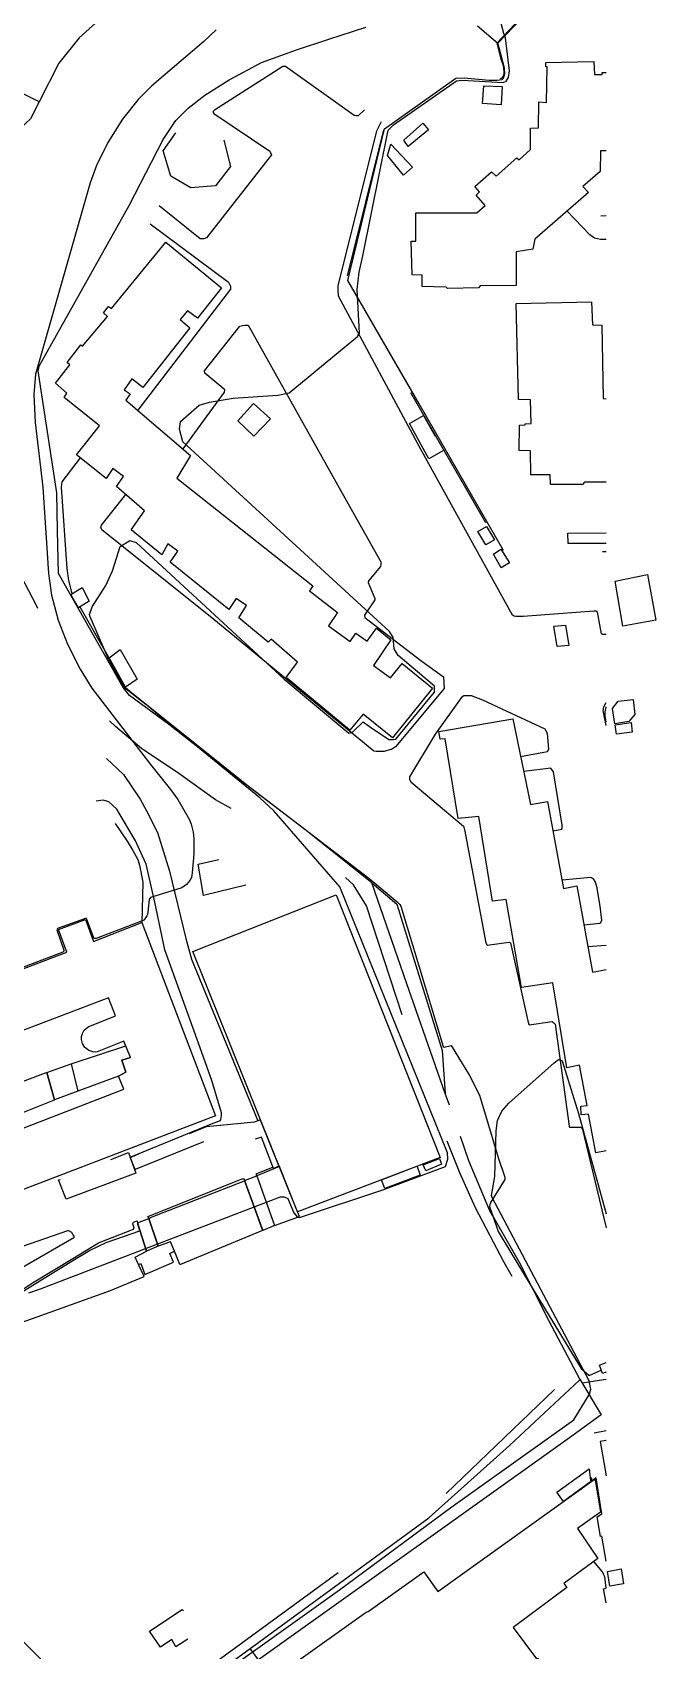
# Model space of a CAD drawing. Header units: millimetres. Extents: x 198785 to 203305, y 542885 to 545889.
# Drawn here: x 203185.7 to 203304.8, y 543042.4 to 543351.3 of the extents above; entities that cross this region are included whole.
import ezdxf

# ---------------------------------------------------------------- set-up
doc = ezdxf.new("R2010")
doc.units = ezdxf.units.MM
for name, pattern in [('FENCE_25K', [54.3, 28.7, -9.2, -16.4]), ('HIDDEN_BULD_25K', [28.8, 18.4, -10.4]), ('HIDDEN_SORO_25K', [40.1, 25.4, -14.7])]:
    doc.linetypes.add(name, pattern=pattern)
for name, color, linetype in [('A0013118', 253, 'Continuous'), ('A0023119', 253, 'Continuous'), ('B0014111', 253, 'Continuous'), ('B0014115', 253, 'Continuous'), ('B0014116', 253, 'Continuous'), ('B0024120', 253, 'Continuous'), ('C0076117', 253, 'Continuous'), ('C0393323', 253, 'Continuous'), ('F0017111', 253, 'Continuous'), ('F0017114', 253, 'Continuous'), ('F0047224', 253, 'Continuous'), ('F0047225', 253, 'Continuous')]:
    doc.layers.add(name, color=color, linetype=linetype)

msp = doc.modelspace()

# ---------------------------------------------------------------- linework, layer by layer
at = {"layer": 'A0013118'}
for points in [[(203249.15, 543336.52), (203247.98, 543335.41), (203247.57, 543335.39), (203247.21, 543335.46), (203234.1, 543344.83), (203233.6, 543344.84), (203220.49, 543336.46), (203220.23, 543336.14), (203220.42, 543335.86), (203231.12, 543328.65), (203231.41, 543327.93), (203218.96, 543312.13), (203218.48, 543311.89), (203217.79, 543311.91), (203209.94, 543318.24)], [(203295.37, 543236.4), (203294.74, 543236.36), (203294.44, 543236.5), (203293.72, 543240.63), (203293.5, 543240.81), (203293.03, 543240.83), (203279.51, 543239.79), (203278.08, 543239.81), (203277.81, 543239.89), (203277.44, 543240.04), (203259.83, 543271.92), (203244.22, 543301), (203244.14, 543302.13), (203244.17, 543302.92), (203251.52, 543332.52), (203252.45, 543334.29)], [(203208.2, 543314.75), (203223.18, 543303.67), (203223.57, 543302.86), (203223.56, 543302.31), (203205.86, 543279.18)], [(203214.51, 543271.8), (203222.41, 543282.67), (203222.49, 543283.1), (203218.69, 543286.27), (203218.59, 543286.69), (203225.35, 543295.23), (203225.87, 543295.4), (203226.33, 543295.43), (203226.95, 543295.43), (203244.93, 543263.34), (203252.3, 543250.26), (203252.29, 543249.73), (203252.25, 543249.35), (203249.92, 543246.64), (203249.89, 543246.28), (203251.15, 543243.23), (203251.14, 543243.02), (203249.16, 543240.04), (203249.27, 543239.59), (203259.96, 543231.39), (203264.25, 543228.31), (203264.4, 543226.05), (203255.12, 543214.9), (203254.31, 543214.43), (203254.16, 543214.4), (203252.93, 543214.03), (203252.57, 543214.03), (203251.89, 543214.03), (203251.41, 543214.04), (203250.95, 543214.12), (203220.4, 543239.22), (203199, 543256.36), (203198.84, 543256.67), (203198.82, 543256.8), (203198.92, 543257.24), (203203.55, 543263.12)], [(203194.85, 543270.09), (203191.35, 543265.52), (203191.19, 543264.53), (203192.29, 543249), (203192.61, 543246.68), (203193.19, 543244.44), (203193.35, 543244.16)], [(203194.79, 543241.64), (203199.95, 543232.61), (203203.5, 543226.25), (203204.31, 543225.52), (203226.39, 543207.92), (203250.02, 543189.86), (203255.41, 543185.34), (203255.95, 543184.82), (203256.11, 543184.52), (203264.24, 543157.72), (203264.41, 543157.56), (203265.71, 543157.89), (203269.24, 543152.14), (203271.15, 543148.41), (203274.72, 543136.53), (203276.01, 543132.75), (203276.02, 543132.3), (203273.18, 543127.8), (203273.08, 543127.18), (203273.19, 543126.8), (203273.68, 543125.35)], [(203279, 543213.05), (203284.16, 543214), (203284.42, 543214.46), (203284.12, 543217.46), (203283.82, 543218.07), (203283.72, 543218.31), (203271.77, 543223.85), (203269.64, 543224.67), (203269.37, 543224.67), (203268.17, 543224.64), (203267.64, 543224.3), (203262.67, 543217.31), (203257.8, 543209.21), (203257.79, 543208.7), (203258.04, 543208.26), (203268.07, 543199.8), (203268.32, 543199.15), (203272.39, 543177.51), (203272.64, 543177.03), (203276.74, 543177.64), (203277.11, 543177.48), (203280.49, 543162.04), (203280.63, 543161.85), (203285.05, 543162.46), (203285.39, 543162.25), (203285.6, 543161.97), (203288.26, 543142.5), (203288.35, 543142.3), (203290.45, 543142.27), (203290.78, 543142.09), (203295.37, 543123.08)], [(203295.37, 543219), (203294.81, 543221.83), (203294.86, 543222.18), (203294.94, 543222.57), (203295.37, 543223.39)], [(203199.89, 543212.68), (203203.12, 543209.64), (203206.29, 543204.9), (203207.52, 543202.67), (203209.64, 543198.55), (203211.9, 543191.19), (203215.07, 543178.34), (203216.14, 543174.36), (203228.78, 543143.54)], [(203285.2, 543198.88), (203286.9, 543199.23), (203286.97, 543199.42), (203286.94, 543199.96), (203285.31, 543210.17), (203284.77, 543210.82), (203279.6, 543210.18)], [(203204.38, 543136.58), (203219.92, 543142.92), (203221.65, 543143.58), (203221.71, 543143.74), (203221.81, 543144.16), (203221.86, 543144.52), (203221.84, 543145.03), (203220.03, 543151.18), (203217.21, 543159.02), (203211.04, 543176.14), (203209.09, 543185.24), (203207.47, 543192.49), (203205.45, 543196.97), (203201.88, 543202.99), (203200.34, 543204.44), (203199.23, 543204.76), (203197.91, 543204.57)], [(203291.11, 543180.93), (203294.14, 543181.27), (203294.36, 543181.4), (203294.56, 543181.8), (203294.23, 543184.48), (203293.57, 543188.24), (203293.25, 543189.19), (203292.94, 543189.7), (203292.43, 543189.95), (203286.93, 543189.44)], [(203295.37, 543176.96), (203291.87, 543176.72)], [(203231.7, 543134.67), (203228.44, 543133.34), (203228.62, 543133.03)], [(203228.62, 543133.03), (203231.97, 543123.52)], [(203207.98, 543124.87), (203207.77, 543125.22), (203225.8, 543132.44), (203226.21, 543132.42), (203226.28, 543132.09), (203229.76, 543122.6)], [(203170.34, 543098.9), (203169.24, 543099.14), (203169.05, 543099.9), (203172.35, 543103.68), (203180.42, 543109.04), (203185.71, 543112.55), (203193.44, 543117.2), (203198.38, 543120.22), (203205.02, 543122.84), (203205.17, 543123.02), (203204.94, 543123.85), (203204.99, 543124.04), (203205.05, 543124.14), (203205.76, 543124.44), (203205.8, 543124.04)], [(203205.8, 543124.04), (203207.52, 543118.61)], [(203209.76, 543119.56), (203207.98, 543124.87)], [(203273.68, 543125.35), (203274.7, 543122.36), (203281.42, 543111.31)], [(203175.06, 543116.51), (203192.46, 543122.55), (203192.62, 543122.55), (203193.21, 543122.27), (203193.47, 543121.76), (203193.62, 543121.51), (203193.62, 543121.17), (203174.87, 543110.34)], [(203281.42, 543111.31), (203290.57, 543096.25), (203292.02, 543094.96), (203292.25, 543094.96), (203294.41, 543095.93)], [(203295.39, 543054.26), (203295.12, 543056.44), (203294.86, 543056.98), (203294.63, 543057.38), (203292.98, 543059.36)]]:
    msp.add_lwpolyline(points, dxfattribs=at)
at = {"layer": 'A0023119', "linetype": 'HIDDEN_SORO_25K', "flags": 128}
for points in [[(203187.04, 543338.06), (203182.42, 543340.38), (203180.72, 543340.76), (203172.66, 543341.29), (203167.66, 543342.37), (203167.55, 543343.2), (203166.11, 543346.8), (203163.82, 543350.7), (203160.41, 543355.79), (203156.86, 543360.55), (203153.28, 543365.67), (203149.68, 543370.25), (203146.8, 543374.08), (203143.4, 543378.13), (203140.35, 543381.86), (203139.32, 543383.3)], [(203277.4, 543358), (203270.89, 543355.81), (203263.3, 543357.01), (203252.5, 543361.97), (203241.39, 543366.74), (203238.62, 543366.99), (203236.78, 543366.78), (203223.09, 543364.75), (203217.98, 543364.24), (203212.86, 543362.79), (203211.27, 543362.14), (203205.17, 543358.59), (203199.66, 543354.8), (203194.68, 543350.28), (203190.79, 543345.43), (203187.04, 543338.06)], [(203187.04, 543338.06), (203185.38, 543334.8), (203182.48, 543332.14), (203180.72, 543331.4), (203175.73, 543329.99), (203174.64, 543329.28), (203170.35, 543325.09), (203162.85, 543320.31), (203160.07, 543318.71)]]:
    msp.add_lwpolyline(points, dxfattribs=at)
at = {"layer": 'B0014111'}
for points in [[(203304.82, 543239.08), (203298.54, 543237.95), (203297.08, 543246.53), (203303.26, 543247.84), (203304.82, 543239.08)], [(203263.61, 543136.52), (203236.39, 543126.16), (203216.37, 543175.86), (203243.75, 543186.66), (203263.61, 543136.52)], [(203166.98, 543166.12), (203192.29, 543175.73), (203190.7, 543180.06), (203195.86, 543181.94)], [(203195.86, 543181.94), (203197.41, 543177.78), (203206.63, 543181.36), (203220.74, 543144.46), (203173.44, 543126.39)], [(203169.74, 543136.64), (203203.18, 543149.56), (203202.19, 543152.06), (203203.57, 543152.83), (203202.84, 543155.1), (203204.48, 543155.63), (203203.19, 543158.72), (203198.12, 543156.66), (203197.73, 543156.61), (203197.25, 543156.67), (203196.51, 543156.94), (203195.77, 543157.51), (203195.3, 543158.26), (203195.1, 543159.03), (203195.12, 543159.63), (203195.27, 543160.2), (203195.62, 543160.83), (203195.97, 543161.16), (203196.35, 543161.43), (203201.57, 543163.55), (203200.27, 543166.99), (203170.79, 543155.79)], [(203223.46, 543015.02), (203215.62, 543025.58), (203249.53, 543049.67), (203249.89, 543049.84), (203260.51, 543057.39), (203263.18, 543053.66), (203293.08, 543075.04), (203293.25, 543074.99), (203294.27, 543068.77), (203289.88, 543065.67), (203293.79, 543059.95), (203287.27, 543055.2), (203287.84, 543054.4), (203277.56, 543046.8), (203282.03, 543040.8), (203282.23, 543040.94), (203295.37, 543022.54)]]:
    msp.add_lwpolyline(points, dxfattribs=at)
at = {"layer": 'B0014115'}
for points in [[(203295.37, 543328.71), (203294.28, 543328.74), (203294.24, 543324.75), (203290.89, 543321.93), (203292, 543320.78), (203281.73, 543311.86), (203281.34, 543309.92), (203278.13, 543309.42), (203278.13, 543303.02), (203271.27, 543302.95), (203270.97, 543302.58), (203265.02, 543302.42), (203264.77, 543302.68), (203260.22, 543302.81), (203260.21, 543305.01), (203258.27, 543305.03), (203258.11, 543311.45), (203259, 543311.47), (203258.99, 543316.89), (203270.63, 543316.89), (203272.27, 543318.27), (203270.54, 543320.24), (203271.16, 543320.87), (203270.29, 543321.94), (203273.46, 543324.72), (203274.33, 543323.88), (203278.31, 543327.41), (203278.74, 543326.99), (203280.89, 543329), (203280.9, 543333.06), (203282.43, 543333.11), (203282.48, 543338.07), (203283.94, 543337.95), (203284.06, 543344.73), (203283.81, 543344.74), (203283.81, 543345.59), (203292.98, 543345.8), (203293.13, 543343.28)], [(203293.13, 543343.28), (203294.59, 543343.28), (203294.59, 543343.65), (203295.37, 543343.68)], [(203221.86, 543302.56), (203217.26, 543296.78), (203215.35, 543298.17), (203213.95, 543296.5), (203215.83, 543294.91), (203206.84, 543283.5), (203204.73, 543285.16), (203203.28, 543283.1), (203204.41, 543282.3), (203203.57, 543281.14), (203215.96, 543270.56), (203213.35, 543266.25), (203239.32, 543245.68), (203238.7, 543244.72), (203244.05, 543240.56), (203242.28, 543238.04), (203246.43, 543235.05), (203247.5, 543236.6), (203249.72, 543235.08), (203251.5, 543237.57), (203254.22, 543235.34), (203250.91, 543230.47), (203254.17, 543228.07), (203256.35, 543230.83), (203262.2, 543226.15), (203254.5, 543216.64), (203248.95, 543221.14), (203246.39, 543218.1), (203234.2, 543228.14), (203236.36, 543231.1), (203231.35, 543235.46), (203230.8, 543234.89), (203225.16, 543239.54), (203226.64, 543241.91), (203224.65, 543243.25), (203223.26, 543241.16), (203212.07, 543250.17), (203213.54, 543252.25), (203211.57, 543253.67), (203210.43, 543251.58), (203204.62, 543256.37), (203207.16, 543260.01), (203201.78, 543264.64), (203203.14, 543266.52), (203201.08, 543268.04), (203199.8, 543266.17), (203194.13, 543270.65), (203198.56, 543276.23), (203191.76, 543281.59), (203192.3, 543282.45), (203190.13, 543284.36), (203192.9, 543287.89), (203192.36, 543288.28), (203194.99, 543291.65), (203195.32, 543291.42), (203200.08, 543297.11), (203199.32, 543297.78), (203200.27, 543299), (203200.86, 543298.59), (203211.23, 543311.26), (203221.86, 543302.56)], [(203295.37, 543265.45), (203291.22, 543265.45), (203290.82, 543265.01), (203284.75, 543264.98), (203284.65, 543266.83), (203280.95, 543266.85), (203280.91, 543271.46), (203278.75, 543271.47), (203278.77, 543276.37), (203279.9, 543276.38), (203279.91, 543276.62), (203281.05, 543276.63), (203280.92, 543281.16), (203278.61, 543281.23), (203278.19, 543299.58), (203292.54, 543299.86), (203292.73, 543295.48), (203294.52, 543295.46), (203294.8, 543281.41), (203295.37, 543281.39)], [(203295.37, 543137.76), (203293.38, 543137.41), (203292.01, 543144.79), (203290.6, 543144.66), (203290.49, 543146.3), (203291.76, 543146.44), (203290.28, 543154.16), (203287.86, 543153.63), (203285.19, 543169.87), (203279.15, 543168.98), (203276.26, 543185.75), (203273.63, 543185.46), (203271, 543201.62), (203267.1, 543201.22), (203264.62, 543216.48), (203263.62, 543216.41), (203263.4, 543217.86), (203277.5, 543220.26)], [(203277.5, 543220.26), (203280.89, 543203.94), (203284.17, 543204.5), (203287.21, 543187.9), (203289.76, 543188.38), (203292.74, 543171.89), (203295.37, 543172.41)]]:
    msp.add_lwpolyline(points, dxfattribs=at)
at = {"layer": 'B0014116', "linetype": 'HIDDEN_BULD_25K', "flags": 128}
for points in [[(203275.5, 543341), (203275.27, 543337.51), (203271.72, 543337.74), (203271.99, 543341.12), (203275.5, 543341)], [(203220.72, 543322.03), (203216.02, 543321.63), (203212.15, 543323.88), (203210.74, 543328.72), (203213.4, 543332.51), (203217.93, 543333.42), (203222.11, 543331.44), (203223.58, 543325.7), (203220.72, 543322.03)], [(203261.42, 543332.75), (203257.53, 543329.53), (203256.67, 543330.77), (203260.31, 543333.97), (203261.42, 543332.75)], [(203231.25, 543277.54), (203228.06, 543274.27), (203224.98, 543277.18), (203227.97, 543280.46), (203231.25, 543277.54)], [(203264.25, 543271.51), (203261.48, 543269.93), (203257.8, 543276.63), (203260.44, 543278.18), (203264.25, 543271.51)], [(203274.03, 543254.44), (203272.34, 543253.46), (203270.83, 543256.05), (203272.51, 543256.99), (203274.03, 543254.44)], [(203295.37, 543253.73), (203288.09, 543253.75), (203288.05, 543255.7), (203295.37, 543255.76)], [(203276.89, 543250.07), (203275.31, 543249.13), (203273.83, 543251.73), (203275.24, 543252.65), (203276.89, 543250.07)], [(203196.57, 543242.71), (203194.53, 543241.48), (203193.08, 543244), (203195.25, 543245.32), (203196.57, 543242.71)], [(203288.23, 543234.26), (203285.97, 543234.09), (203285.33, 543237.96), (203287.6, 543238.17), (203288.23, 543234.26)], [(203205.73, 543227.83), (203203.54, 543226.3), (203200.41, 543231.92), (203202.47, 543233.49), (203205.73, 543227.83)], [(203299.72, 543219.75), (203297.03, 543219.34), (203296.54, 543222.24), (203297.64, 543223.64), (203300.49, 543223.94), (203300.81, 543221.12), (203299.72, 543219.75)], [(203300.31, 543217.72), (203297.35, 543217.36), (203297.11, 543219.09), (203300.16, 543219.55), (203300.31, 543217.72)], [(203226.49, 543188.51), (203218.43, 543186.55), (203217.4, 543192.51), (203225.36, 543194.35), (203226.49, 543188.51)], [(203229.24, 543143.71), (203232.83, 543134.83), (203231.8, 543134.39), (203229.49, 543140.41), (203226.83, 543139.47), (203226.51, 543140.11), (203218.77, 543139.63), (203205.35, 543134.2), (203204.43, 543136.54), (203218.99, 543142.44), (203228.16, 543143.31), (203229.24, 543143.71)], [(203205.47, 543133.54), (203192.18, 543128.58), (203190.74, 543132.23), (203204.07, 543137.47), (203205.47, 543133.54)], [(203263.87, 543135.22), (203260.92, 543133.99), (203260.4, 543135.14), (203263.49, 543136.3), (203263.87, 543135.22)], [(203259.83, 543133.12), (203253.04, 543130.6), (203252.41, 543132.25), (203259.21, 543134.84), (203259.23, 543134.78), (203259.83, 543133.12)], [(203295.37, 543095.55), (203294.66, 543095.26), (203294.08, 543096.84), (203295.37, 543097.36)], [(203295.37, 543059.45), (203294.54, 543064.19), (203294.3, 543064.17), (203293.63, 543067.93), (203294.5, 543068.5), (203293.44, 543075.34), (203292.66, 543074.78), (203292.27, 543077.5), (203291.08, 543083.6), (203295.37, 543084.36)], [(203295.37, 543082.49), (203294.23, 543082.28)], [(203294.23, 543082.28), (203295.37, 543075.7)], [(203292.37, 543074.59), (203287.18, 543070.84), (203285.95, 543072.64), (203292.1, 543077.04), (203292.37, 543074.59)], [(203295.37, 543051.45), (203294.87, 543054.18), (203295.37, 543054.26)], [(203215.42, 543044.55), (203213.16, 543043.1), (203212.34, 543044.45), (203210.23, 543043.04), (203208.08, 543046.06), (203214.37, 543050.22), (203216.4, 543047.28), (203214.53, 543045.96), (203215.42, 543044.55)]]:
    msp.add_lwpolyline(points, dxfattribs=at)
at = {"layer": 'B0024120', "linetype": 'FENCE_25K', "flags": 128}
for points in [[(203292.95, 543358.75), (203279.19, 543354.27), (203274.45, 543349.27), (203275.18, 543346.49), (203275.66, 543345.02), (203275.74, 543344.38), (203275.78, 543343.89), (203275.78, 543343.35), (203275.64, 543342.83), (203275.46, 543342.64), (203275.26, 543342.52), (203274.92, 543342.46), (203274.68, 543342.46), (203274.27, 543342.42), (203267.34, 543342.92), (203266.35, 543342.66), (203252.91, 543332.98), (203245.65, 543303.96), (203275.63, 543252.03), (203295.37, 543252.21)], [(203295.37, 543316.29), (203294.33, 543316.23)], [(203166.34, 543093.06), (203159.39, 543087.88), (203159.27, 543087.53), (203157.9, 543079.55), (203168.49, 543067.89), (203169.29, 543063.13), (203169.6, 543059.69), (203169.82, 543059.04), (203170.14, 543058.62), (203180.24, 543047.88), (203190.48, 543037.56), (203198.43, 543030.95), (203201.93, 543029.12), (203203.38, 543029.02), (203204.13, 543029.04), (203205.06, 543029.1), (203205.84, 543029.3), (203208.82, 543031.48), (203264.66, 543072.21), (203288.21, 543094.83), (203275.87, 543116.43), (203270.41, 543126.93), (203267.4, 543133.56), (203260.79, 543150.07), (203249.58, 543184.59), (203247.1, 543188.57), (203244.07, 543191.36), (203240.57, 543193.84), (203220.73, 543204.81), (203213.68, 543209.81), (203206.59, 543214.61), (203201.59, 543218.78), (203196.94, 543223.43), (203193.01, 543229.68), (203189.86, 543235.27), (203186.43, 543242.04), (203181.47, 543251.49), (203175.91, 543258.53), (203171.62, 543262.7), (203144.68, 543284.86), (203134.69, 543290.75), (203129.69, 543292.76), (203128.02, 543293.17), (203126, 543293.49), (203122.76, 543293.74), (203116.59, 543293.17), (203114.54, 543292.73), (203109.25, 543291.94), (203104.68, 543290.2), (203091.9, 543284.19), (203079, 543278.12), (203064.59, 543272.67), (203062.61, 543272.65), (203059.48, 543271.62), (203056.61, 543267.3), (203056.48, 543263.23), (203056.56, 543261.46), (203057.27, 543256.3), (203067.89, 543230.64)], [(203295.37, 543094.11), (203290.78, 543093.41)]]:
    msp.add_lwpolyline(points, dxfattribs=at)
at = {"layer": 'C0076117'}
for points in [[(203256.61, 543324.1), (203253.55, 543327.85), (203254.23, 543329.98), (203258.33, 543325.61), (203256.61, 543324.1)], [(203296.09, 543054.64), (203295.6, 543057.47), (203298.24, 543057.98), (203298.68, 543055.08), (203296.09, 543054.64)]]:
    msp.add_lwpolyline(points, dxfattribs=at)
at = {"layer": 'C0393323'}
for points in [[(203194.41, 543149.17), (203189.94, 543147.54), (203188.45, 543152.74), (203193.12, 543154.42), (203194.41, 543149.17)], [(203231.97, 543123.52), (203229.76, 543122.6), (203226.28, 543132.09), (203228.62, 543133.03), (203231.97, 543123.52)], [(203209.76, 543119.56), (203207.52, 543118.61), (203205.8, 543124.04), (203207.98, 543124.87), (203209.76, 543119.56)]]:
    msp.add_lwpolyline(points, dxfattribs=at)
at = {"layer": 'F0017111'}
for points, elevation in [([(203185.06, 543110.68), (203187.27, 543111.43), (203232.1, 543128.59), (203233.1, 543129), (203233.85, 543129), (203234.55, 543128.67), (203235.66, 543125.94), (203236.38, 543125.1), (203236.74, 543125.07), (203252.85, 543130.38), (203264.64, 543134.79), (203265.11, 543136.16), (203265.06, 543137.38), (203244.46, 543188.21), (203231.88, 543202.7), (203229.21, 543205.2), (203209.62, 543221.16), (203208, 543222.59), (203203.62, 543225.94), (203203.07, 543226.67), (203200.2, 543231.83), (203196.77, 543239.73), (203196.65, 543240.17), (203197.14, 543241.64), (203199.76, 543245.73), (203201.05, 543248.5), (203202.47, 543253.18), (203204.34, 543254.32), (203205.54, 543253.96), (203233.81, 543227.81), (203246.2, 543217.51), (203246.88, 543217.69), (203248.9, 543219.72), (203250.15, 543218.83), (203253.84, 543216.31), (203254.7, 543216.29), (203255.18, 543216.38), (203262.56, 543225.36), (203262.56, 543226.5), (203255.62, 543232.35), (203254.87, 543233.63), (203254.64, 543235.8), (203253.98, 543236.96), (203214.49, 543273.15), (203213.81, 543275.57), (203214.04, 543277.04), (203217.57, 543280.14), (203219.59, 543280.7), (203224.1, 543281.47), (203232.65, 543282.06), (203234.78, 543282.51), (203247.87, 543293.29), (203248.2, 543293.88), (203247.78, 543302.23), (203248.19, 543305.52), (203248.85, 543308.66), (203253.7, 543332.67), (203254.72, 543333.69), (203266.74, 543342.06), (203267.79, 543342.19), (203275.65, 543341.76), (203276.24, 543342.01), (203276.72, 543342.69), (203276.91, 543344.01), (203276.14, 543350.28), (203275.82, 543351.1), (203273.13, 543361.28)], 40), ([(203295.37, 543219.7), (203295.15, 543220.79), (203295.18, 543221.61), (203295.33, 543222.48), (203295.37, 543222.58)], 30), ([(203212.58, 543031.23), (203244.38, 543053.99), (203265.66, 543069.7), (203289.15, 543086.42), (203292.17, 543091.32), (203292.4, 543092.26), (203292.09, 543093.86), (203273.55, 543128.88), (203273.47, 543129.26), (203274.07, 543132.91), (203274.34, 543141.63), (203274.58, 543143.56), (203275.43, 543145.34), (203276.77, 543146.86), (203285.45, 543154.59), (203286.23, 543155.2), (203286.93, 543154.96), (203290.06, 543144.94), (203295.37, 543125.75)], 30)]:
    msp.add_lwpolyline(points, dxfattribs=dict(at, elevation=elevation))
at = {"layer": 'F0017114', "elevation": 50}
msp.add_lwpolyline([(203220.84, 543351.83), (203218.51, 543349.59), (203208.55, 543341.13), (203205.93, 543338.53), (203202.91, 543334.74), (203200.14, 543330.31), (203197.94, 543325.93), (203196.78, 543322.64), (203186.32, 543286.05), (203186, 543282.18), (203186.25, 543276.83), (203187.69, 543264.52), (203188.82, 543247.99), (203189.4, 543243.85), (203190.63, 543239.09), (203192.4, 543234.51), (203194.82, 543229.77), (203197.1, 543226.13), (203208.3, 543211.52), (203212.09, 543206.78), (203213.48, 543204.87), (203215.67, 543201.09), (203216.07, 543200.14), (203216.45, 543198.64), (203216.57, 543197.33), (203216.58, 543196.43), (203216.58, 543195.84), (203216.58, 543194.46), (203216.26, 543190.85), (203216.11, 543189.95), (203215.8, 543189.39), (203215.51, 543188.99), (203215.19, 543188.62), (203214.27, 543188.01), (203208.31, 543186.14), (203208.16, 543185.98), (203208.06, 543185.75), (203207.81, 543183.35), (203207.7, 543182.9), (203207.6, 543182.63), (203207.23, 543182.07), (203207.12, 543181.91), (203206.91, 543181.75), (203197.89, 543178.3), (203197.65, 543178.3), (203197.46, 543178.38), (203196.06, 543182.13), (203195.85, 543182.15), (203190.5, 543180.25), (203190.42, 543179.99), (203191.71, 543176.1), (203191.71, 543175.92), (203191.55, 543175.7), (203166.75, 543166.29)], dxfattribs=at)
at = {"layer": 'F0047224'}
for points in [[(203250.55, 543188.97), (203238.02, 543198.97), (203229.41, 543205.5), (203222.63, 543210.74), (203211.71, 543219.28), (203204.27, 543224.74), (203203.08, 543226.23), (203190.74, 543247.99), (203190.52, 543256.2), (203190.41, 543263.43), (203186.81, 543286.7), (203187.06, 543287.76), (203204.18, 543318.28), (203210.73, 543330.88), (203213.14, 543334.48), (203215.49, 543336.85), (203218.66, 543339.37), (203223.29, 543342.27), (203229.49, 543345.57), (203236.21, 543348.01), (203242.39, 543350.06), (203249.41, 543352.35)], [(203270.75, 543352.61), (203274.65, 543349.25)], [(203274.65, 543349.25), (203279.31, 543354.11)], [(203275.75, 543252.42), (203259.6, 543280.42), (203246.01, 543303.98), (203253.03, 543332.94), (203266.65, 543342.58), (203268.25, 543342.64), (203273, 543342.2), (203274.49, 543342.22), (203275.46, 543342.34), (203275.76, 543342.62), (203275.99, 543343.47), (203275.92, 543344.52), (203274.9, 543348.41), (203274.65, 543349.25)], [(203295.37, 543311.77), (203294.26, 543311.78), (203293.11, 543312.03), (203292.21, 543312.71), (203287.92, 543317.23)], [(203201.54, 543200.29), (203203.84, 543196.89), (203204.94, 543195.13), (203205.85, 543193.4), (203206.16, 543192.33), (203206.82, 543189.06), (203206.64, 543181.33)], [(203250.55, 543188.97), (203255.36, 543184.87), (203264.04, 543156.92), (203264.61, 543148.74)], [(203264.61, 543148.74), (203257.21, 543169.89), (203250.55, 543188.97)], [(203163.02, 543155.76), (203166.29, 543157.3), (203166.6, 543157.32), (203166.68, 543157.3), (203169.65, 543150.01), (203170.15, 543148.92), (203170.63, 543148.03), (203171.18, 543147.46), (203171.63, 543147.32), (203172.19, 543147.2), (203172.69, 543147.18), (203173.21, 543147.23), (203173.85, 543147.33), (203174.12, 543147.38), (203188.23, 543152.69), (203188.45, 543152.74), (203189.94, 543147.54)], [(203193.12, 543154.42), (203203.58, 543157.81)], [(203204.48, 543155.63), (203202.84, 543155.1), (203203.57, 543152.83), (203202.19, 543152.06), (203194.41, 543149.17)], [(203265.4, 543146.49), (203264.61, 543148.74)], [(203273.68, 543125.35), (203273.12, 543126.33), (203269.11, 543135.9), (203267.5, 543140.49)], [(203231.97, 543123.52), (203236.77, 543125.22), (203236.39, 543126.16), (203232.91, 543134.78), (203228.62, 543133.03)], [(203207.98, 543124.87), (203208.27, 543125.03), (203226.23, 543132.08), (203229.7, 543122.57), (203214, 543116.11), (203213.87, 543116.11), (203212.85, 543118.6)], [(203169.94, 543099.49), (203169.78, 543099.96), (203170.94, 543101.96), (203172.32, 543103.25), (203178.24, 543107.41), (203185.82, 543112.15), (203193.47, 543116.85), (203196.63, 543118.78), (203199.82, 543120.3), (203206.26, 543122.53), (203205.8, 543124.04)], [(203281.42, 543111.31), (203278.81, 543116.43), (203273.68, 543125.35)], [(203212.85, 543118.6), (203212.09, 543120.43), (203209.76, 543119.56)], [(203206.02, 543116.08), (203206.47, 543116.26), (203207.23, 543114.14), (203212.68, 543116.5), (203211.99, 543118.2), (203212.85, 543118.6)], [(203290.31, 543094.19), (203284.48, 543105.28), (203281.42, 543111.31)], [(203290.31, 543094.19), (203294.41, 543087.35), (203288.34, 543082.99), (203228.9, 543040.57), (203227.31, 543042.76)], [(203227.31, 543042.76), (203261.5, 543067.7), (203276.91, 543081.51), (203290.25, 543093.97), (203290.31, 543094.19)], [(203208.53, 543029.07), (203227.31, 543042.76)]]:
    msp.add_lwpolyline(points, dxfattribs=at)
at = {"layer": 'F0047225'}
for points in [[(203163.5, 543154.49), (203166.69, 543146.14), (203167.66, 543144.43), (203168.4, 543143.73), (203169.34, 543142.74), (203170.49, 543142), (203171.71, 543141.45), (203172.24, 543141.32), (203172.89, 543141.24), (203173.52, 543141.22), (203174.32, 543141.37), (203175.53, 543141.8), (203189.94, 543147.54)], [(203206.02, 543116.08), (203205.37, 543117.48), (203207.52, 543118.61)], [(203169.94, 543099.49), (203170.2, 543099.56), (203173.73, 543101.15), (203178.11, 543103.09), (203186.64, 543106.08), (203200.63, 543111.14), (203207.1, 543113.77), (203206.02, 543116.08)]]:
    msp.add_lwpolyline(points, dxfattribs=at)

doc.saveas('drawing.dxf')
